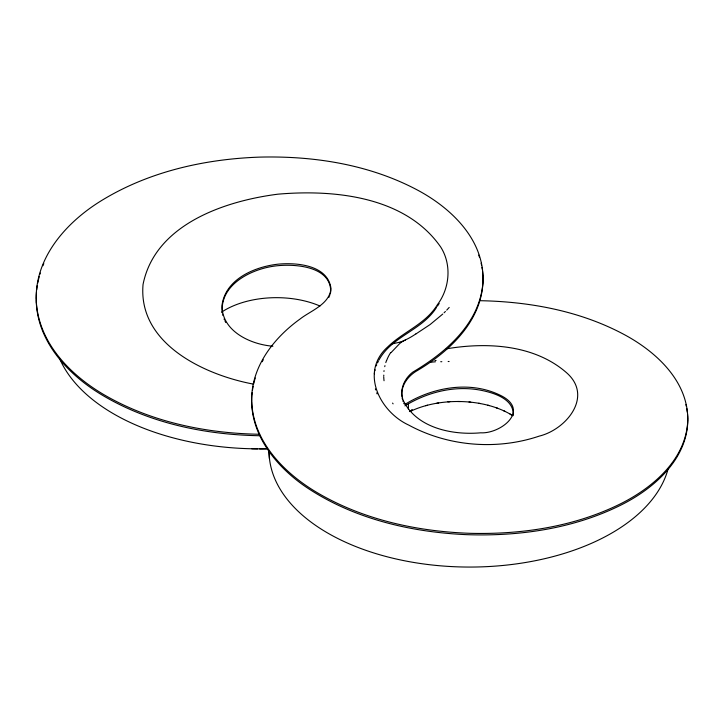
<?xml version="1.0" encoding="UTF-8"?>
<svg xmlns="http://www.w3.org/2000/svg" width="724" height="724" viewBox="0 0 724 724"><rect width="100%" height="100%" fill="white"/><g stroke="black" fill="none" stroke-linecap="round" stroke-linejoin="round"><path stroke-width="1.09" d="M36.2 298.795C35.548 256.296 67.35 221.444 101.641 200.503C148.9 171.552 204.675 159.036 259.626 157.117C313.754 155.75 369.412 164.457 417.612 190.141C450.301 207.589 482.546 237.97 483.017 277.573M251.708 400.951C250.938 367.032 273.817 337.8 300.198 318.922C310.478 310.804 329.782 304.315 330.977 288.369C327.782 265.102 296.994 262.405 278.251 264.151C254.866 266.676 225.58 278.957 222.024 305.175C221.499 331.139 250.613 344.497 272.903 346.208M483.053 278.17L482.926 283.772M687.8 418.644C688.253 458.563 654.36 488.311 621.391 504.845C573.625 528.755 519.153 536.52 466.184 534.647C411.938 532.176 356.805 519.479 310.605 490.021C278.478 469.677 249.038 435.595 251.816 395.277M36.227 296.578L36.471 292.134M483.017 280.233C482.284 321.166 448.971 352.117 415.929 371.394C407.576 376.625 400.734 386.01 401.938 396.281M687.773 420.599C686.18 459.097 653.419 487.189 621.391 503.379C574.702 526.773 521.561 534.665 469.749 533.307C416.209 531.389 361.873 519.452 315.564 491.677C283.527 472.356 253.056 441.106 251.735 401.594M251.97 394.643L252.169 392.544M482.781 284.369C478.872 324.397 445.251 352.905 412.789 372.118C404.481 378.453 399.205 389.747 403.078 399.992C416.155 428.119 452.518 435.35 480.727 432.807C500.148 433.966 529.534 411.44 502.537 396.426C471.912 380.136 433.522 386.725 404.915 404.399M36.68 289.917L37.277 285.482M374.38 373.792L374.525 372.788M252.432 390.444L253.129 386.263M513.343 415.214C513.904 398.472 493.125 392.598 479.885 390.064C453.93 385.376 427.196 392.263 404.915 405.865M330.723 292.188C331.357 265.989 294.496 263.627 275.582 265.943C251.599 268.812 219.553 284.496 222.313 312.886M37.666 283.274L39.186 276.659M374.905 370.797L375.141 369.81M253.572 384.182L255.228 377.964M330.515 293.13L330.253 294.08M39.811 274.468L40.263 273.011M376.335 365.882L376.697 364.905M329.556 295.953L329.755 295.492M42.897 265.753L43.811 263.599M377.503 362.977L378.426 361.068M328.886 297.356L329.13 296.894M378.914 360.118C391.802 336.144 422.137 330.425 436.472 307.483M262.16 361.738L263.274 359.756M439.169 303.519L437.414 306.171M390.951 352.724L399.702 343.556A40.173 30.743 79.1 0 1 405.34 339.954A113.17 86.681 78.7 0 0 415.965 333.818M449.197 307.438L446.717 310.134M444.074 312.795L445.414 311.465M442.762 314.053L430.056 324.587L416.001 333.891M400.173 342.117L392.616 343.782M425.685 405.693L427.504 405.214M446.328 348.85C486.845 341.99 534.158 344.452 566.494 372.67C593.644 396.345 566.277 429.549 539.208 436.12C496.818 450.428 448.075 446.473 408.734 425.079C379.711 411.748 359.656 371.883 387.684 346.95C403.286 331.683 425.603 324.117 437.414 304.704C449.74 288.324 451.876 264.722 440.78 247.146C405.666 196.466 334.434 189.263 277.862 194.186C224.53 200.982 154.936 224.521 143.044 284.487C137.859 343.8 204.539 374.969 253.364 384.1M436.789 403.232L438.663 402.933M434.916 360.561L436.083 360.471M447.885 401.874L449.758 401.748M457.668 401.494L460.518 401.53M266.595 448.799A206.132 119.008 0 0 1 259.626 448.871L250.875 448.753A206.096 118.989 0 0 1 59.911 359.249M257.654 448.853L251.744 448.771M259.626 434.264C205.842 433.35 151.117 422.083 104.247 394.861C71.052 375.503 39.883 344.153 36.471 303.989M259.626 435.73C204.856 434.78 149.026 423.151 101.641 394.77C67.929 374.598 36.598 341.013 36.227 299.555M480.446 300.704C530.764 301.691 582.005 311.302 626.441 335.773C656.831 352.633 687.221 380.969 687.773 418.164M468.989 402.001L470.763 402.173M478.718 403.268L480.392 403.567M487.795 405.196L489.343 405.612M496.148 407.73L497.569 408.236M503.75 410.789L505.008 411.386M509.995 414.01L511.633 414.988M225.454 321.945L225.77 322.524M224.856 320.768L225.146 321.356M403.721 403.168L403.965 403.739M224.051 318.994L224.304 319.592M376.697 392.897L377.086 393.892M478.754 255.083L479.442 257.101M402.888 400.888L403.078 401.458M375.394 388.897L375.684 389.901M222.684 314.741L222.838 315.356M685.936 404.553L686.37 406.49M481.134 263.192L481.587 265.237M402.417 399.159L402.182 398.01M686.75 408.436L687.329 412.318M481.976 267.283L482.302 269.337M482.573 271.391L482.926 275.509M687.538 414.264L687.682 416.219M36.318 303.238L36.2 297.329M687.773 416.698L687.8 420.11M483.017 276.106L483.053 279.636M269.057 451.505L269.057 451.695A200.702 115.876 0 0 0 455.016 566.747A200.702 115.876 0 0 0 668.152 468.663M269.057 451.568L269.482 458.745L269.482 451.55M408.417 403.874L408.436 409.512M405.377 340.036A115.84 88.817 78 0 1 400.182 342.153M386.616 360.561A73.043 54.001 18.3 0 1 390.643 352.615M384.752 366.661A75.332 55.268 13.3 0 1 384.969 365.638M385.802 362.597A75.332 55.268 13.3 0 1 386.489 360.606M383.792 376.028A76.744 56.155 8.5 0 1 383.783 375.123M383.955 371.512A76.744 56.155 8.5 0 1 384.046 370.616M384.046 380.743A77.396 56.734 4.9 0 1 383.738 376.933M393.105 403.856A77.052 56.49 3.5 0 1 392.562 403.087M448.147 361.484A75.513 41.187 9.7 0 1 449.106 361.529M440.717 361.719A75.079 44.834 10.6 0 1 441.839 361.71M430.843 362.226A73.622 48.264 12.8 0 1 435.423 361.801M410.019 411.531A73.694 42.544 0 0 1 415.024 409.313L416.734 408.635A73.975 42.707 0 0 1 512.873 415.784M221.571 312.144A72.644 41.938 0 0 1 319.972 306.017M412.137 409.902A205.535 118.664 0 0 1 409.938 411.277M267.165 448.78A206.096 118.989 0 0 1 259.626 448.862M412.101 409.929A205.969 118.917 0 0 1 409.44 411.585"/></g></svg>
